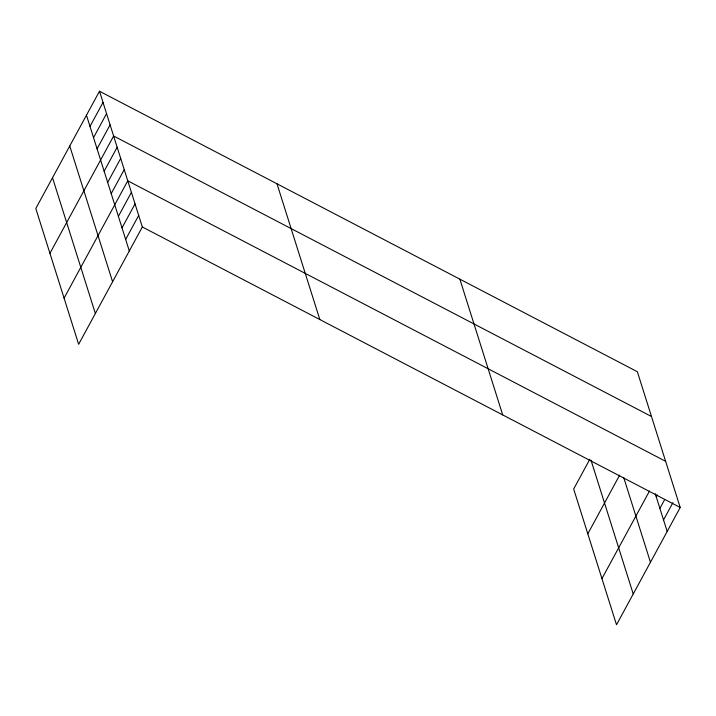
<?xml version="1.0" encoding="UTF-8"?>
<svg xmlns="http://www.w3.org/2000/svg" width="716" height="716" viewBox="0 0 716 716"><rect width="100%" height="100%" fill="white"/><g stroke="black" fill="none" stroke-linecap="round" stroke-linejoin="round"><path stroke-width="1.07" d="M99.488 91.227L35.8 208.526L78.644 344.28L142.332 226.981L99.488 91.227L637.356 371.72L680.2 507.474L616.512 624.773L573.668 489.019L589.859 459.189M90.001 126.419L103.023 102.424M93.536 137.615L106.559 113.629M97.072 148.812L110.094 124.826M49.941 253.33L113.629 136.022L651.497 416.515M104.133 171.214L117.164 147.227M107.668 182.419L120.7 158.424M111.204 193.615L124.235 169.62M64.082 298.125L127.77 180.826L665.629 461.319M118.382 216.357L131.404 192.362M122.024 227.894L135.047 203.899M125.667 239.43L138.689 215.444M587.809 533.814L619.662 475.147M601.941 578.618L649.475 491.078M656.25 496.85L657.288 494.926M659.892 508.387L664.582 499.75M663.535 519.923L672.915 502.65M142.332 226.981L680.2 507.474M655.256 493.7L667.178 531.46M623.681 477.411L650.459 562.257M591.031 460.263L633.23 593.985M459.86 279.159L502.704 414.913M276.985 183.788L319.828 319.542M86.466 115.213L129.31 250.967M69.747 146.01L112.591 281.764M52.519 177.738L95.362 313.492"/></g></svg>
